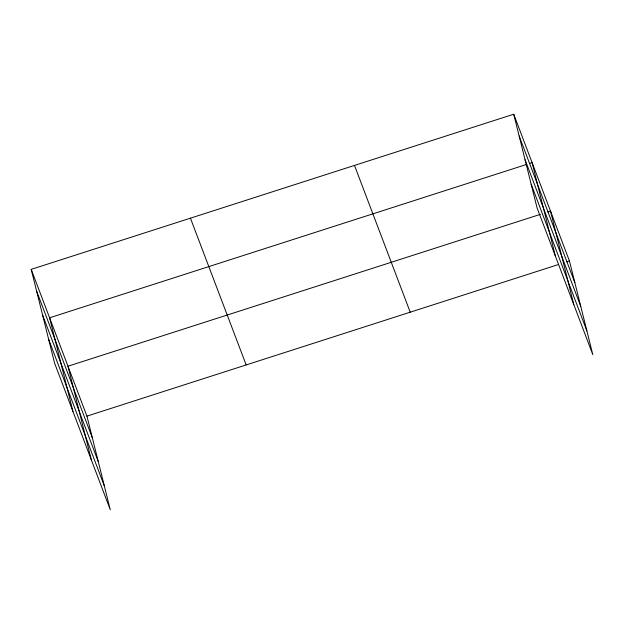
<?xml version="1.0" encoding="UTF-8"?>
<svg xmlns="http://www.w3.org/2000/svg" width="624" height="624" viewBox="0 0 624 624"><rect width="100%" height="100%" fill="white"/><g stroke="black" fill="none" stroke-linecap="round" stroke-linejoin="round"><path stroke-width="0.94" d="M31.2 269.365L86.939 416.13L110.284 509.777L54.545 363.012L31.2 269.365L513.716 114.223L569.455 260.988L592.8 354.635L537.061 207.87L513.716 114.223M526.617 164.424L49.592 317.795L72.938 411.442M529.363 163.543L532.108 162.653L555.454 256.3M540.439 214.328L67.985 366.233L91.338 459.872M547.755 211.973L550.501 211.091L573.846 304.73M86.939 416.13L558.472 264.521M566.709 261.869L569.455 260.988M519.137 135.962L574.876 282.727M525.049 159.697L580.788 306.454M531.149 184.142L586.888 330.907M354.487 165.422L410.225 312.187M190.429 218.174L246.168 364.931M36.621 291.104L92.36 437.869M42.533 314.839L98.272 461.596M48.633 339.284L104.372 486.049"/></g></svg>
